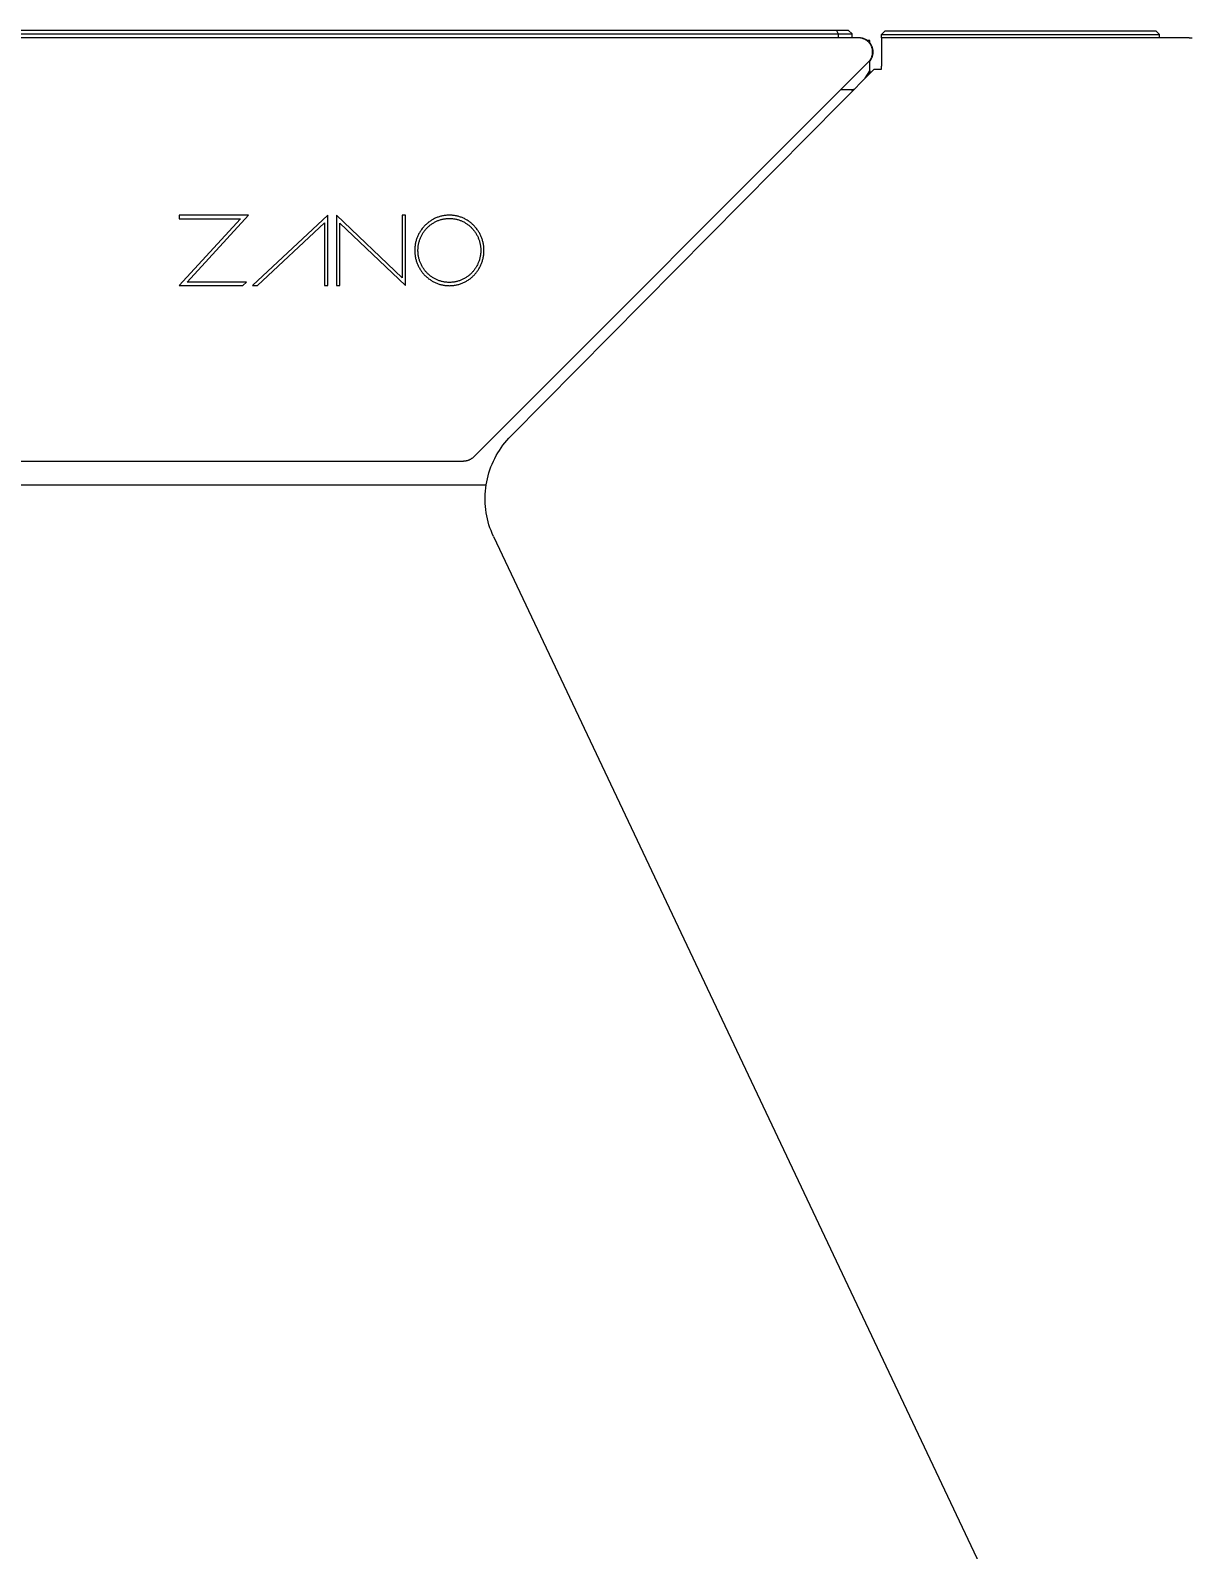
# Model space of a CAD drawing. Header units: inches. Extents: x -10 to 196, y -2 to 124.
# Drawn here: x 98.68 to 111.62, y 96.13 to 113.09 of the extents above; entities that cross this region are included whole.
import ezdxf

# ---------------------------------------------------------------- set-up
doc = ezdxf.new("R2010")
doc.units = ezdxf.units.IN
doc.layers.add('ZANO_R', color=7, linetype='Continuous', lineweight=0)
doc.layers.add('ZANO_W', color=1, linetype='Continuous', lineweight=0)
doc.styles.get("Standard").update_dxf_attribs({"font": 'arial.ttf'})
doc.dimstyles.new('amerykanie', dxfattribs={"dimtxt": 50, "dimasz": 50, "dimexe": 0.5, "dimexo": 0.5, "dimgap": 1, "dimtad": 1, "dimdec": 0, "dimzin": 0, "dimlunit": 5, "dimtxsty": 'Standard', "dimcen": 0.09, "dimclrd": 1, "dimclre": 1, "dimclrt": 1, "dimazin": 0, "dimtfac": 1, "dimtdec": 0, "dimtmove": 0, "dimatfit": 3, "dimfxl": 1, "dimtzin": 0, "dimarcsym": 1})

# ---------------------------------------------------------------- blocks, each defined once
blk = doc.blocks.new('*D387')
at = {"layer": 'ZANO_W', "color": 1, "lineweight": -2}
blk.add_arc((159.99, 95.288), 5.938, 93.9709, 170.339, dxfattribs=at)
at = {"layer": 'ZANO_W', "color": 1}
for points in [[(159.576, 101.045), (159.581, 101.378), (160.578, 101.196)], [(153.97, 96.299), (154.302, 96.27), (154.052, 95.288)]]:
    blk.add_solid(points, dxfattribs=at)
at = {"layer": 'ZANO_W', "color": 1, "insert": (155.105, 100.683), "char_height": 1.625, "attachment_point": 5, "rotation": 42.155}
blk.add_mtext("95%%d41'", dxfattribs=at)

msp = doc.modelspace()

# ---------------------------------------------------------------- linework, layer by layer
at = {"layer": 'ZANO_R'}
for p, q in [((107.67816, 113.08883), (9.98987, 113.08883)), ((107.67816, 113.08883), (107.69447, 113.04946)), ((107.81259, 113.08883), (107.67816, 113.08883)), ((107.85196, 113.04946), (107.81259, 113.08883)), ((107.92286, 113.00536), (9.85996, 113.00536)), ((9.97356, 113.04946), (107.69447, 113.04946)), ((107.69447, 113.04946), (107.85196, 113.04946)), ((107.69447, 113.04946), (107.69447, 113.00536)), ((107.85196, 113.00536), (107.85196, 113.04946)), ((107.92824, 113.00527), (107.92286, 113.00536)), ((107.93361, 113.00499), (107.92824, 113.00527)), ((107.9352, 113.00522), (107.92987, 113.00535)), ((107.93897, 113.00454), (107.93361, 113.00499)), ((107.94052, 113.0049), (107.9352, 113.00522)), ((107.9443, 113.00389), (107.93897, 113.00454)), ((107.94582, 113.0044), (107.94052, 113.0049)), ((107.94962, 113.00307), (107.9443, 113.00389)), ((107.9511, 113.00372), (107.94582, 113.0044)), ((107.9549, 113.00207), (107.94962, 113.00307)), ((107.95636, 113.00286), (107.9511, 113.00372)), ((107.96015, 113.00088), (107.9549, 113.00207)), ((107.96159, 113.00183), (107.95636, 113.00286)), ((107.96535, 112.99952), (107.96015, 113.00088)), ((107.96677, 113.00062), (107.96159, 113.00183)), ((107.9705, 112.99798), (107.96535, 112.99952)), ((107.97192, 112.99924), (107.96677, 113.00062)), ((107.9756, 112.99627), (107.9705, 112.99798)), ((107.97701, 112.99768), (107.97192, 112.99924)), ((107.98063, 112.99438), (107.9756, 112.99627)), ((107.98205, 112.99595), (107.97701, 112.99768)), ((107.9856, 112.99232), (107.98063, 112.99438)), ((107.98703, 112.99405), (107.98205, 112.99595)), ((107.9905, 112.9901), (107.9856, 112.99232)), ((107.99194, 112.99199), (107.98703, 112.99405)), ((107.99531, 112.9877), (107.9905, 112.9901)), ((107.99678, 112.98976), (107.99194, 112.99199)), ((108.00005, 112.98515), (107.99531, 112.9877)), ((108.00154, 112.98736), (107.99678, 112.98976)), ((108.00469, 112.98243), (108.00005, 112.98515)), ((108.00621, 112.98481), (108.00154, 112.98736)), ((108.00923, 112.97956), (108.00469, 112.98243)), ((108.0108, 112.9821), (108.00621, 112.98481)), ((108.01368, 112.97654), (108.00923, 112.97956)), ((108.01529, 112.97924), (108.0108, 112.9821)), ((108.01802, 112.97336), (108.01368, 112.97654)), ((108.04882, 112.97623), (108.01412, 112.97623)), ((108.01968, 112.97623), (108.01529, 112.97924)), ((108.02225, 112.97004), (108.01802, 112.97336)), ((108.02636, 112.96657), (108.02225, 112.97004)), ((108.03035, 112.96297), (108.02636, 112.96657)), ((108.03422, 112.95923), (108.03035, 112.96297)), ((108.03796, 112.95537), (108.03422, 112.95923)), ((108.04156, 112.95137), (108.03796, 112.95537)), ((108.04502, 112.94726), (108.04156, 112.95137)), ((108.04835, 112.94303), (108.04502, 112.94726)), ((108.05152, 112.93869), (108.04835, 112.94303)), ((108.04882, 112.94241), (108.04882, 112.97623)), ((108.05214, 112.94533), (108.04882, 112.9494)), ((108.05455, 112.93425), (108.05152, 112.93869)), ((108.05532, 112.94115), (108.05214, 112.94533)), ((108.05742, 112.9297), (108.05455, 112.93425)), ((108.05836, 112.93687), (108.05532, 112.94115)), ((108.06014, 112.92506), (108.05742, 112.9297)), ((108.06126, 112.93248), (108.05836, 112.93687)), ((108.06269, 112.92033), (108.06014, 112.92506)), ((108.064, 112.92801), (108.06126, 112.93248)), ((108.06508, 112.91551), (108.06269, 112.92033)), ((108.0666, 112.92344), (108.064, 112.92801)), ((108.06731, 112.91062), (108.06508, 112.91551)), ((108.06905, 112.91879), (108.0666, 112.92344)), ((108.07133, 112.91406), (108.06905, 112.91879)), ((108.18091, 113.04473), (108.22029, 113.0841)), ((108.18091, 113.04473), (108.37777, 113.04473)), ((108.18091, 113.00536), (108.18091, 113.04473)), ((108.18091, 113.00536), (108.18091, 112.69039)), ((111.52449, 113.00536), (108.18091, 113.00536)), ((108.22029, 113.0841), (108.37777, 113.0841)), ((108.37777, 113.0841), (110.8726, 113.0841)), ((108.37777, 113.04473), (110.8726, 113.04473)), ((110.8726, 113.0841), (111.02949, 113.0841)), ((110.8726, 113.04473), (111.06871, 113.04473)), ((111.02949, 113.0841), (111.24091, 113.0841)), ((111.06871, 113.04473), (111.28028, 113.04473)), ((111.28028, 113.04473), (111.24091, 113.0841)), ((111.28028, 113.00536), (111.28028, 113.04473)), ((111.61193, 113.00536), (111.52449, 113.00536)), ((111.61193, 113.00536), (111.64665, 113.00504)), ((108.04156, 112.74437), (108.04502, 112.74849)), ((108.04502, 112.74849), (108.04835, 112.75271)), ((108.04835, 112.75271), (108.05152, 112.75705)), ((108.04882, 112.63763), (108.04882, 112.75334)), ((108.04882, 112.74634), (108.05214, 112.75042)), ((108.05152, 112.75705), (108.05455, 112.7615)), ((108.05214, 112.75042), (108.05532, 112.7546)), ((108.05455, 112.7615), (108.05742, 112.76605)), ((108.05532, 112.7546), (108.05836, 112.75888)), ((108.05742, 112.76605), (108.06014, 112.77069)), ((108.05836, 112.75888), (108.06126, 112.76326)), ((108.06014, 112.77069), (108.06269, 112.77542)), ((108.06126, 112.76326), (108.064, 112.76774)), ((108.06269, 112.77542), (108.06508, 112.78024)), ((108.064, 112.76774), (108.0666, 112.77231)), ((108.06508, 112.78024), (108.06731, 112.78513)), ((108.0666, 112.77231), (108.06905, 112.77696)), ((108.06937, 112.90565), (108.06731, 112.91062)), ((108.06731, 112.78513), (108.06937, 112.7901)), ((108.06905, 112.77696), (108.07133, 112.78169)), ((108.07125, 112.90061), (108.06937, 112.90565)), ((108.06937, 112.7901), (108.07125, 112.79513)), ((108.07297, 112.89552), (108.07125, 112.90061)), ((108.07125, 112.79513), (108.07297, 112.80023)), ((108.07346, 112.90925), (108.07133, 112.91406)), ((108.07133, 112.78169), (108.07346, 112.78649)), ((108.07451, 112.89036), (108.07297, 112.89552)), ((108.07297, 112.80023), (108.07451, 112.80538)), ((108.07543, 112.90438), (108.07346, 112.90925)), ((108.07346, 112.78649), (108.07543, 112.79137)), ((108.07587, 112.88516), (108.07451, 112.89036)), ((108.07451, 112.80538), (108.07587, 112.81059)), ((108.07723, 112.89945), (108.07543, 112.90438)), ((108.07543, 112.79137), (108.07723, 112.7963)), ((108.07705, 112.87992), (108.07587, 112.88516)), ((108.07587, 112.81059), (108.07705, 112.81583)), ((108.07806, 112.87463), (108.07705, 112.87992)), ((108.07705, 112.81583), (108.07806, 112.82111)), ((108.07887, 112.89445), (108.07723, 112.89945)), ((108.07723, 112.7963), (108.07887, 112.80129)), ((108.07888, 112.86932), (108.07806, 112.87463)), ((108.07806, 112.82111), (108.07888, 112.82643)), ((108.08034, 112.88941), (108.07887, 112.89445)), ((108.07887, 112.80129), (108.08034, 112.80634)), ((108.07952, 112.86398), (108.07888, 112.86932)), ((108.07888, 112.82643), (108.07952, 112.83177)), ((108.07998, 112.85862), (108.07952, 112.86398)), ((108.07952, 112.83177), (108.07998, 112.83713)), ((108.08026, 112.85325), (108.07998, 112.85862)), ((108.07998, 112.83713), (108.08026, 112.8425)), ((108.08035, 112.84787), (108.08026, 112.85325)), ((108.08026, 112.8425), (108.08035, 112.84787)), ((108.08164, 112.88432), (108.08034, 112.88941)), ((108.08034, 112.80634), (108.08164, 112.81143)), ((108.08277, 112.87919), (108.08164, 112.88432)), ((108.08164, 112.81143), (108.08277, 112.81656)), ((108.08373, 112.87402), (108.08277, 112.87919)), ((108.08277, 112.81656), (108.08373, 112.82172)), ((108.08451, 112.86883), (108.08373, 112.87402)), ((108.08373, 112.82172), (108.08451, 112.82692)), ((108.08513, 112.86361), (108.08451, 112.86883)), ((108.08451, 112.82692), (108.08513, 112.83214)), ((108.08556, 112.85837), (108.08513, 112.86361)), ((108.08513, 112.83214), (108.08556, 112.83737)), ((108.08583, 112.85313), (108.08556, 112.85837)), ((108.08556, 112.83737), (108.08583, 112.84262)), ((108.08591, 112.84787), (108.08583, 112.85313)), ((108.08583, 112.84262), (108.08591, 112.84787)), ((108.03422, 112.73651), (103.62457, 108.32687)), ((108.09551, 112.65627), (104.04459, 108.56379)), ((107.99566, 112.55627), (108.02261, 112.59671)), ((108.02261, 112.59671), (108.04882, 112.63763)), ((108.03422, 112.73651), (108.03796, 112.74038)), ((108.03796, 112.74038), (108.04156, 112.74437)), ((108.04738, 112.61296), (108.04657, 112.60683)), ((108.04801, 112.61911), (108.04738, 112.61296)), ((108.04846, 112.62527), (108.04801, 112.61911)), ((108.04873, 112.63145), (108.04846, 112.62527)), ((108.04882, 112.63763), (108.04873, 112.63145)), ((108.09551, 112.65627), (108.18091, 112.65702)), ((108.18091, 112.65702), (108.18091, 112.69039)), ((107.86661, 112.42502), (107.72273, 112.42502)), ((107.83953, 112.42508), (107.84285, 112.42528)), ((107.84285, 112.42528), (107.84575, 112.42555)), ((107.84946, 112.42543), (107.84286, 112.42512)), ((107.84575, 112.42555), (107.84863, 112.42592)), ((107.84863, 112.42592), (107.8515, 112.42638)), ((107.85604, 112.42595), (107.84946, 112.42543)), ((107.8515, 112.42638), (107.85435, 112.42692)), ((107.85435, 112.42692), (107.85718, 112.42756)), ((107.86261, 112.42667), (107.85604, 112.42595)), ((107.85718, 112.42756), (107.86, 112.42829)), ((107.86, 112.42829), (107.86278, 112.42911)), ((107.86916, 112.42759), (107.86261, 112.42667)), ((107.86278, 112.42911), (107.86598, 112.43015)), ((107.86598, 112.43015), (107.86914, 112.43128)), ((107.86914, 112.43128), (107.87227, 112.43252)), ((107.87227, 112.43252), (107.87535, 112.43385)), ((107.99367, 112.55338), (107.99566, 112.55627)), ((100.34204, 111.02539), (100.34204, 110.98706)), ((101.11331, 111.02539), (100.34204, 111.02539)), ((101.02608, 110.98706), (100.34204, 110.24032)), ((100.34204, 110.98706), (101.02608, 110.98706)), ((100.42879, 110.2785), (101.11331, 111.02539)), ((101.99899, 111.02539), (101.15731, 110.24013)), ((101.21299, 110.24013), (101.96162, 110.93951)), ((101.96162, 110.93951), (101.96162, 110.24013)), ((101.99899, 110.24013), (101.99899, 111.02539)), ((102.09587, 111.0252), (102.09543, 110.24019)), ((102.82957, 110.32816), (102.09587, 111.0252)), ((102.13318, 110.24019), (102.13362, 110.93697)), ((102.13362, 110.93697), (102.86694, 110.24019)), ((102.86694, 111.02657), (102.82957, 111.0252)), ((102.82957, 111.0252), (102.82957, 110.32816)), ((102.86694, 110.24019), (102.86694, 111.02657)), ((103.05804, 110.88345), (103.05222, 110.87609)), ((103.06403, 110.89066), (103.05804, 110.88345)), ((103.07018, 110.89772), (103.06403, 110.89066)), ((103.0765, 110.90463), (103.07018, 110.89772)), ((103.08297, 110.91138), (103.0765, 110.90463)), ((103.0896, 110.91797), (103.08297, 110.91138)), ((103.09639, 110.9244), (103.0896, 110.91797)), ((103.10332, 110.93067), (103.09639, 110.9244)), ((103.1024, 110.87949), (103.10827, 110.88562)), ((103.1104, 110.93676), (103.10332, 110.93067)), ((103.10827, 110.88562), (103.11429, 110.8916)), ((103.11763, 110.94269), (103.1104, 110.93676)), ((103.11429, 110.8916), (103.12044, 110.89744)), ((103.125, 110.94844), (103.11763, 110.94269)), ((103.12044, 110.89744), (103.12674, 110.90312)), ((103.1325, 110.95401), (103.125, 110.94844)), ((103.12674, 110.90312), (103.13316, 110.90865)), ((103.14014, 110.9594), (103.1325, 110.95401)), ((103.13316, 110.90865), (103.13972, 110.91403)), ((103.13972, 110.91403), (103.1464, 110.91925)), ((103.14791, 110.96461), (103.14014, 110.9594)), ((103.1464, 110.91925), (103.15321, 110.92431)), ((103.15581, 110.96963), (103.14791, 110.96461)), ((103.15321, 110.92431), (103.16014, 110.9292)), ((103.16384, 110.97446), (103.15581, 110.96963)), ((103.16014, 110.9292), (103.1672, 110.93393)), ((103.17199, 110.9791), (103.16384, 110.97446)), ((103.1672, 110.93393), (103.17437, 110.93849)), ((103.18026, 110.98354), (103.17199, 110.9791)), ((103.17437, 110.93849), (103.18165, 110.94287)), ((103.18864, 110.98779), (103.18026, 110.98354)), ((103.18165, 110.94287), (103.18904, 110.94708)), ((103.19715, 110.99183), (103.18864, 110.98779)), ((103.18904, 110.94708), (103.19655, 110.95111)), ((103.19655, 110.95111), (103.20416, 110.95496)), ((103.20576, 110.99566), (103.19715, 110.99183)), ((103.20416, 110.95496), (103.21187, 110.95863)), ((103.21447, 110.99929), (103.20576, 110.99566)), ((103.21187, 110.95863), (103.21968, 110.96211)), ((103.2233, 111.0027), (103.21447, 110.99929)), ((103.21968, 110.96211), (103.22759, 110.9654)), ((103.23222, 111.0059), (103.2233, 111.0027)), ((103.22759, 110.9654), (103.2356, 110.9685)), ((103.24125, 111.00889), (103.23222, 111.0059)), ((103.2356, 110.9685), (103.2437, 110.97141)), ((103.25037, 111.01165), (103.24125, 111.00889)), ((103.2437, 110.97141), (103.25189, 110.97411)), ((103.25958, 111.01419), (103.25037, 111.01165)), ((103.25189, 110.97411), (103.26016, 110.97662)), ((103.26888, 111.0165), (103.25958, 111.01419)), ((103.26016, 110.97662), (103.26852, 110.97892)), ((103.26852, 110.97892), (103.27696, 110.98102)), ((103.27827, 111.01858), (103.26888, 111.0165)), ((103.27696, 110.98102), (103.28548, 110.98291)), ((103.28774, 111.02043), (103.27827, 111.01858)), ((103.28548, 110.98291), (103.29407, 110.98459)), ((103.29729, 111.02204), (103.28774, 111.02043)), ((103.29407, 110.98459), (103.30274, 110.98605)), ((103.30692, 111.02341), (103.29729, 111.02204)), ((103.30274, 110.98605), (103.31148, 110.9873)), ((103.31662, 111.02454), (103.30692, 111.02341)), ((103.31148, 110.9873), (103.32028, 110.98832)), ((103.3264, 111.02542), (103.31662, 111.02454)), ((103.32028, 110.98832), (103.32915, 110.98912)), ((103.33624, 111.02606), (103.3264, 111.02542)), ((103.32915, 110.98912), (103.33808, 110.9897)), ((103.34615, 111.02644), (103.33624, 111.02606)), ((103.33808, 110.9897), (103.34707, 110.99005)), ((103.35612, 111.02657), (103.34615, 111.02644)), ((103.34707, 110.99005), (103.35612, 110.99016)), ((103.36609, 111.02644), (103.35612, 111.02657)), ((103.35612, 110.99016), (103.36517, 110.99005)), ((103.36517, 110.99005), (103.37416, 110.9897)), ((103.37599, 111.02606), (103.36609, 111.02644)), ((103.37416, 110.9897), (103.38309, 110.98912)), ((103.38583, 111.02542), (103.37599, 111.02606)), ((103.38309, 110.98912), (103.39196, 110.98832)), ((103.39561, 111.02454), (103.38583, 111.02542)), ((103.39196, 110.98832), (103.40077, 110.9873)), ((103.40531, 111.02341), (103.39561, 111.02454)), ((103.40077, 110.9873), (103.40951, 110.98605)), ((103.41494, 111.02204), (103.40531, 111.02341)), ((103.40951, 110.98605), (103.41817, 110.98459)), ((103.42449, 111.02043), (103.41494, 111.02204)), ((103.41817, 110.98459), (103.42677, 110.98291)), ((103.43396, 111.01858), (103.42449, 111.02043)), ((103.42677, 110.98291), (103.43529, 110.98102)), ((103.44334, 111.0165), (103.43396, 111.01858)), ((103.43529, 110.98102), (103.44373, 110.97892)), ((103.45264, 111.01419), (103.44334, 111.0165)), ((103.44373, 110.97892), (103.45209, 110.97662)), ((103.45209, 110.97662), (103.46036, 110.97411)), ((103.46185, 111.01165), (103.45264, 111.01419)), ((103.46036, 110.97411), (103.46855, 110.97141)), ((103.47097, 111.00889), (103.46185, 111.01165)), ((103.46855, 110.97141), (103.47665, 110.9685)), ((103.47999, 111.0059), (103.47097, 111.00889)), ((103.47665, 110.9685), (103.48466, 110.9654)), ((103.48892, 111.0027), (103.47999, 111.0059)), ((103.48466, 110.9654), (103.49257, 110.96211)), ((103.49774, 110.99929), (103.48892, 111.0027)), ((103.49257, 110.96211), (103.50038, 110.95863)), ((103.50646, 110.99566), (103.49774, 110.99929)), ((103.50038, 110.95863), (103.50809, 110.95496)), ((103.51507, 110.99183), (103.50646, 110.99566)), ((103.50809, 110.95496), (103.5157, 110.95111)), ((103.52357, 110.98779), (103.51507, 110.99183)), ((103.5157, 110.95111), (103.52321, 110.94708)), ((103.52321, 110.94708), (103.5306, 110.94287)), ((103.53195, 110.98354), (103.52357, 110.98779)), ((103.5306, 110.94287), (103.53789, 110.93849)), ((103.54022, 110.9791), (103.53195, 110.98354)), ((103.53789, 110.93849), (103.54505, 110.93393)), ((103.54837, 110.97446), (103.54022, 110.9791)), ((103.54505, 110.93393), (103.55211, 110.9292)), ((103.5564, 110.96963), (103.54837, 110.97446)), ((103.55211, 110.9292), (103.55904, 110.92431)), ((103.5643, 110.96461), (103.5564, 110.96963)), ((103.55904, 110.92431), (103.56585, 110.91925)), ((103.57207, 110.9594), (103.5643, 110.96461)), ((103.56585, 110.91925), (103.57253, 110.91403)), ((103.57971, 110.95401), (103.57207, 110.9594)), ((103.57253, 110.91403), (103.57909, 110.90865)), ((103.57909, 110.90865), (103.58551, 110.90312)), ((103.58722, 110.94844), (103.57971, 110.95401)), ((103.58551, 110.90312), (103.59181, 110.89744)), ((103.59459, 110.94269), (103.58722, 110.94844)), ((103.59181, 110.89744), (103.59796, 110.8916)), ((103.60181, 110.93676), (103.59459, 110.94269)), ((103.59796, 110.8916), (103.60398, 110.88562)), ((103.60889, 110.93067), (103.60181, 110.93676)), ((103.60398, 110.88562), (103.60985, 110.87949)), ((103.61583, 110.9244), (103.60889, 110.93067)), ((103.62261, 110.91797), (103.61583, 110.9244)), ((103.62924, 110.91138), (103.62261, 110.91797)), ((103.63572, 110.90463), (103.62924, 110.91138)), ((103.64204, 110.89772), (103.63572, 110.90463)), ((103.64819, 110.89066), (103.64204, 110.89772)), ((103.65418, 110.88345), (103.64819, 110.89066)), ((103.66, 110.87609), (103.65418, 110.88345)), ((102.97768, 110.71255), (102.97587, 110.7029)), ((102.97973, 110.7221), (102.97768, 110.71255)), ((102.982, 110.73157), (102.97973, 110.7221)), ((102.98449, 110.74095), (102.982, 110.73157)), ((102.9872, 110.75024), (102.98449, 110.74095)), ((102.99013, 110.75942), (102.9872, 110.75024)), ((102.99328, 110.76851), (102.99013, 110.75942)), ((102.99663, 110.77749), (102.99328, 110.76851)), ((103.00019, 110.78637), (102.99663, 110.77749)), ((103.00396, 110.79514), (103.00019, 110.78637)), ((103.00793, 110.80379), (103.00396, 110.79514)), ((103.01209, 110.81233), (103.00793, 110.80379)), ((103.01646, 110.82075), (103.01209, 110.81233)), ((103.01274, 110.7052), (103.01459, 110.71387)), ((103.01459, 110.71387), (103.01665, 110.72246)), ((103.02101, 110.82905), (103.01646, 110.82075)), ((103.01665, 110.72246), (103.01891, 110.73097)), ((103.01891, 110.73097), (103.02137, 110.73939)), ((103.02576, 110.83722), (103.02101, 110.82905)), ((103.02137, 110.73939), (103.02403, 110.74773)), ((103.02403, 110.74773), (103.02688, 110.75597)), ((103.03069, 110.84526), (103.02576, 110.83722)), ((103.02688, 110.75597), (103.02993, 110.76413)), ((103.02993, 110.76413), (103.03316, 110.77218)), ((103.03581, 110.85317), (103.03069, 110.84526)), ((103.03316, 110.77218), (103.03658, 110.78013)), ((103.0411, 110.86095), (103.03581, 110.85317)), ((103.03658, 110.78013), (103.04018, 110.78799)), ((103.04018, 110.78799), (103.04396, 110.79573)), ((103.04657, 110.86859), (103.0411, 110.86095)), ((103.04396, 110.79573), (103.04792, 110.80337)), ((103.05222, 110.87609), (103.04657, 110.86859)), ((103.04792, 110.80337), (103.05205, 110.8109)), ((103.05205, 110.8109), (103.05636, 110.81832)), ((103.05636, 110.81832), (103.06083, 110.82562)), ((103.06083, 110.82562), (103.06547, 110.8328)), ((103.06547, 110.8328), (103.07028, 110.83986)), ((103.07028, 110.83986), (103.07525, 110.84679)), ((103.07525, 110.84679), (103.08037, 110.8536)), ((103.08037, 110.8536), (103.08565, 110.86027)), ((103.08565, 110.86027), (103.09108, 110.86682)), ((103.09108, 110.86682), (103.09667, 110.87322)), ((103.09667, 110.87322), (103.1024, 110.87949)), ((103.60985, 110.87949), (103.61558, 110.87322)), ((103.61558, 110.87322), (103.62116, 110.86682)), ((103.62116, 110.86682), (103.6266, 110.86027)), ((103.6266, 110.86027), (103.63188, 110.8536)), ((103.63188, 110.8536), (103.637, 110.84679)), ((103.637, 110.84679), (103.64197, 110.83986)), ((103.64197, 110.83986), (103.64677, 110.8328)), ((103.64677, 110.8328), (103.65141, 110.82562)), ((103.65141, 110.82562), (103.65589, 110.81832)), ((103.65589, 110.81832), (103.66019, 110.8109)), ((103.66565, 110.86859), (103.66, 110.87609)), ((103.66019, 110.8109), (103.66433, 110.80337)), ((103.66433, 110.80337), (103.66828, 110.79573)), ((103.67112, 110.86095), (103.66565, 110.86859)), ((103.66828, 110.79573), (103.67207, 110.78799)), ((103.67642, 110.85317), (103.67112, 110.86095)), ((103.67207, 110.78799), (103.67567, 110.78013)), ((103.67567, 110.78013), (103.67908, 110.77218)), ((103.68153, 110.84526), (103.67642, 110.85317)), ((103.67908, 110.77218), (103.68231, 110.76413)), ((103.68647, 110.83722), (103.68153, 110.84526)), ((103.68231, 110.76413), (103.68536, 110.75597)), ((103.68536, 110.75597), (103.68821, 110.74773)), ((103.69121, 110.82905), (103.68647, 110.83722)), ((103.68821, 110.74773), (103.69087, 110.73939)), ((103.69087, 110.73939), (103.69333, 110.73097)), ((103.69577, 110.82075), (103.69121, 110.82905)), ((103.69333, 110.73097), (103.69559, 110.72246)), ((103.69559, 110.72246), (103.69765, 110.71387)), ((103.70013, 110.81233), (103.69577, 110.82075)), ((103.69765, 110.71387), (103.6995, 110.7052)), ((103.7043, 110.80379), (103.70013, 110.81233)), ((103.70827, 110.79514), (103.7043, 110.80379)), ((103.71204, 110.78637), (103.70827, 110.79514)), ((103.7156, 110.77749), (103.71204, 110.78637)), ((103.71896, 110.76851), (103.7156, 110.77749)), ((103.7221, 110.75942), (103.71896, 110.76851)), ((103.72503, 110.75024), (103.7221, 110.75942)), ((103.72774, 110.74095), (103.72503, 110.75024)), ((103.73024, 110.73157), (103.72774, 110.74095)), ((103.73251, 110.7221), (103.73024, 110.73157)), ((103.73455, 110.71255), (103.73251, 110.7221)), ((103.73637, 110.7029), (103.73455, 110.71255)), ((102.96996, 110.64344), (102.96984, 110.63329)), ((102.96984, 110.63329), (102.96996, 110.62313)), ((102.97034, 110.65353), (102.96996, 110.64344)), ((102.96996, 110.62313), (102.97034, 110.61304)), ((102.97096, 110.66355), (102.97034, 110.65353)), ((102.97034, 110.61304), (102.97096, 110.60301)), ((102.97183, 110.6735), (102.97096, 110.66355)), ((102.97096, 110.60301), (102.97183, 110.59306)), ((102.97294, 110.68338), (102.97183, 110.6735)), ((102.97183, 110.59306), (102.97294, 110.58318)), ((102.97429, 110.69318), (102.97294, 110.68338)), ((102.97294, 110.58318), (102.97429, 110.57337)), ((102.97587, 110.7029), (102.97429, 110.69318)), ((102.97429, 110.57337), (102.97587, 110.56364)), ((102.97587, 110.56364), (102.97768, 110.55399)), ((102.97768, 110.55399), (102.97973, 110.54443)), ((102.97973, 110.54443), (102.982, 110.53496)), ((103.00562, 110.63329), (103.00573, 110.6425)), ((103.00573, 110.62407), (103.00562, 110.63329)), ((103.00573, 110.6425), (103.00607, 110.65165)), ((103.00607, 110.61492), (103.00573, 110.62407)), ((103.00607, 110.65165), (103.00664, 110.66074)), ((103.00664, 110.60582), (103.00607, 110.61492)), ((103.00664, 110.66074), (103.00743, 110.66977)), ((103.00743, 110.59678), (103.00664, 110.60582)), ((103.00743, 110.66977), (103.00843, 110.67873)), ((103.00843, 110.58782), (103.00743, 110.59678)), ((103.00843, 110.67873), (103.00965, 110.68763)), ((103.00965, 110.57892), (103.00843, 110.58782)), ((103.00965, 110.68763), (103.01109, 110.69645)), ((103.01109, 110.57009), (103.00965, 110.57892)), ((103.01109, 110.69645), (103.01274, 110.7052)), ((103.01274, 110.56134), (103.01109, 110.57009)), ((103.01459, 110.55266), (103.01274, 110.56134)), ((103.01665, 110.54407), (103.01459, 110.55266)), ((103.01891, 110.53555), (103.01665, 110.54407)), ((103.69558, 110.54407), (103.69332, 110.53555)), ((103.69764, 110.55266), (103.69558, 110.54407)), ((103.6995, 110.56134), (103.69764, 110.55266)), ((103.6995, 110.7052), (103.70115, 110.69645)), ((103.70114, 110.57009), (103.6995, 110.56134)), ((103.70258, 110.57892), (103.70114, 110.57009)), ((103.70115, 110.69645), (103.70258, 110.68763)), ((103.70258, 110.68763), (103.70381, 110.67873)), ((103.7038, 110.58782), (103.70258, 110.57892)), ((103.70481, 110.59678), (103.7038, 110.58782)), ((103.70381, 110.67873), (103.70481, 110.66977)), ((103.70481, 110.66977), (103.7056, 110.66074)), ((103.7056, 110.60582), (103.70481, 110.59678)), ((103.7056, 110.66074), (103.70617, 110.65165)), ((103.70617, 110.61492), (103.7056, 110.60582)), ((103.70617, 110.65165), (103.70651, 110.6425)), ((103.70651, 110.62407), (103.70617, 110.61492)), ((103.70651, 110.6425), (103.70662, 110.63329)), ((103.70662, 110.63329), (103.70651, 110.62407)), ((103.73024, 110.53496), (103.73251, 110.54443)), ((103.73251, 110.54443), (103.73455, 110.55399)), ((103.73455, 110.55399), (103.73637, 110.56364)), ((103.73795, 110.69318), (103.73637, 110.7029)), ((103.73637, 110.56364), (103.73795, 110.57337)), ((103.7393, 110.68338), (103.73795, 110.69318)), ((103.73795, 110.57337), (103.7393, 110.58318)), ((103.74041, 110.6735), (103.7393, 110.68338)), ((103.7393, 110.58318), (103.74041, 110.59306)), ((103.74127, 110.66355), (103.74041, 110.6735)), ((103.74041, 110.59306), (103.74127, 110.60301)), ((103.7419, 110.65353), (103.74127, 110.66355)), ((103.74127, 110.60301), (103.7419, 110.61304)), ((103.74227, 110.64344), (103.7419, 110.65353)), ((103.7419, 110.61304), (103.74227, 110.62313)), ((103.7424, 110.63329), (103.74227, 110.64344)), ((103.74227, 110.62313), (103.7424, 110.63329)), ((102.982, 110.53496), (102.98449, 110.52558)), ((102.98449, 110.52558), (102.9872, 110.51629)), ((102.9872, 110.51629), (102.99013, 110.5071)), ((102.99013, 110.5071), (102.99328, 110.49801)), ((102.99328, 110.49801), (102.99663, 110.48902)), ((102.99663, 110.48902), (103.00019, 110.48015)), ((103.00019, 110.48015), (103.00396, 110.47138)), ((103.00396, 110.47138), (103.00793, 110.46272)), ((103.00793, 110.46272), (103.01209, 110.45418)), ((103.01209, 110.45418), (103.01646, 110.44576)), ((103.01646, 110.44576), (103.02101, 110.43746)), ((103.02137, 110.52713), (103.01891, 110.53555)), ((103.02101, 110.43746), (103.02576, 110.42928)), ((103.02403, 110.51879), (103.02137, 110.52713)), ((103.02688, 110.51054), (103.02403, 110.51879)), ((103.02576, 110.42928), (103.03069, 110.42124)), ((103.02993, 110.50239), (103.02688, 110.51054)), ((103.03316, 110.49433), (103.02993, 110.50239)), ((103.03069, 110.42124), (103.03581, 110.41332)), ((103.03658, 110.48637), (103.03316, 110.49433)), ((103.03581, 110.41332), (103.0411, 110.40554)), ((103.04018, 110.47852), (103.03658, 110.48637)), ((103.04396, 110.47077), (103.04018, 110.47852)), ((103.0411, 110.40554), (103.04657, 110.3979)), ((103.04792, 110.46313), (103.04396, 110.47077)), ((103.04657, 110.3979), (103.05222, 110.3904)), ((103.05205, 110.45559), (103.04792, 110.46313)), ((103.05636, 110.44818), (103.05205, 110.45559)), ((103.05222, 110.3904), (103.05804, 110.38304)), ((103.06083, 110.44088), (103.05636, 110.44818)), ((103.05804, 110.38304), (103.06403, 110.37583)), ((103.06547, 110.4337), (103.06083, 110.44088)), ((103.06403, 110.37583), (103.07018, 110.36877)), ((103.07028, 110.42664), (103.06547, 110.4337)), ((103.07525, 110.4197), (103.07028, 110.42664)), ((103.08037, 110.41289), (103.07525, 110.4197)), ((103.08565, 110.40622), (103.08037, 110.41289)), ((103.09108, 110.39967), (103.08565, 110.40622)), ((103.09667, 110.39327), (103.09108, 110.39967)), ((103.1024, 110.387), (103.09667, 110.39327)), ((103.10827, 110.38087), (103.1024, 110.387)), ((103.11429, 110.37489), (103.10827, 110.38087)), ((103.12044, 110.36905), (103.11429, 110.37489)), ((103.59791, 110.37489), (103.59175, 110.36905)), ((103.60393, 110.38087), (103.59791, 110.37489)), ((103.60981, 110.387), (103.60393, 110.38087)), ((103.61554, 110.39327), (103.60981, 110.387)), ((103.62112, 110.39967), (103.61554, 110.39327)), ((103.62656, 110.40622), (103.62112, 110.39967)), ((103.63184, 110.41289), (103.62656, 110.40622)), ((103.63696, 110.4197), (103.63184, 110.41289)), ((103.64193, 110.42664), (103.63696, 110.4197)), ((103.64674, 110.4337), (103.64193, 110.42664)), ((103.64204, 110.36877), (103.64819, 110.37583)), ((103.65138, 110.44088), (103.64674, 110.4337)), ((103.64819, 110.37583), (103.65418, 110.38304)), ((103.65586, 110.44818), (103.65138, 110.44088)), ((103.65418, 110.38304), (103.66, 110.3904)), ((103.66017, 110.45559), (103.65586, 110.44818)), ((103.66, 110.3904), (103.66565, 110.3979)), ((103.6643, 110.46313), (103.66017, 110.45559)), ((103.66826, 110.47077), (103.6643, 110.46313)), ((103.66565, 110.3979), (103.67112, 110.40554)), ((103.67204, 110.47852), (103.66826, 110.47077)), ((103.67112, 110.40554), (103.67642, 110.41332)), ((103.67565, 110.48637), (103.67204, 110.47852)), ((103.67907, 110.49433), (103.67565, 110.48637)), ((103.67642, 110.41332), (103.68153, 110.42124)), ((103.6823, 110.50239), (103.67907, 110.49433)), ((103.68153, 110.42124), (103.68647, 110.42928)), ((103.68534, 110.51054), (103.6823, 110.50239)), ((103.6882, 110.51879), (103.68534, 110.51054)), ((103.68647, 110.42928), (103.69121, 110.43746)), ((103.69086, 110.52713), (103.6882, 110.51879)), ((103.69332, 110.53555), (103.69086, 110.52713)), ((103.69121, 110.43746), (103.69577, 110.44576)), ((103.69577, 110.44576), (103.70013, 110.45418)), ((103.70013, 110.45418), (103.7043, 110.46272)), ((103.7043, 110.46272), (103.70827, 110.47138)), ((103.70827, 110.47138), (103.71204, 110.48015)), ((103.71204, 110.48015), (103.7156, 110.48902)), ((103.7156, 110.48902), (103.71896, 110.49801)), ((103.71896, 110.49801), (103.7221, 110.5071)), ((103.7221, 110.5071), (103.72503, 110.51629)), ((103.72503, 110.51629), (103.72774, 110.52558)), ((103.72774, 110.52558), (103.73024, 110.53496)), ((100.34204, 110.24032), (101.04954, 110.24032)), ((101.09058, 110.2785), (100.42879, 110.2785)), ((101.04954, 110.24032), (101.09058, 110.2785)), ((101.15731, 110.24013), (101.21299, 110.24013)), ((101.96162, 110.24013), (101.99899, 110.24013)), ((102.09543, 110.24019), (102.13318, 110.24019)), ((103.07018, 110.36877), (103.0765, 110.36186)), ((103.0765, 110.36186), (103.08297, 110.35511)), ((103.08297, 110.35511), (103.0896, 110.34851)), ((103.0896, 110.34851), (103.09639, 110.34208)), ((103.09639, 110.34208), (103.10332, 110.33582)), ((103.10332, 110.33582), (103.1104, 110.32972)), ((103.1104, 110.32972), (103.11763, 110.32379)), ((103.11763, 110.32379), (103.125, 110.31804)), ((103.12674, 110.36337), (103.12044, 110.36905)), ((103.125, 110.31804), (103.1325, 110.31247)), ((103.13316, 110.35784), (103.12674, 110.36337)), ((103.1325, 110.31247), (103.14014, 110.30708)), ((103.13972, 110.35246), (103.13316, 110.35784)), ((103.1464, 110.34724), (103.13972, 110.35246)), ((103.14014, 110.30708), (103.14791, 110.30187)), ((103.15321, 110.34218), (103.1464, 110.34724)), ((103.14791, 110.30187), (103.15581, 110.29685)), ((103.16014, 110.33729), (103.15321, 110.34218)), ((103.15581, 110.29685), (103.16384, 110.29202)), ((103.1672, 110.33256), (103.16014, 110.33729)), ((103.16384, 110.29202), (103.17199, 110.28738)), ((103.17437, 110.32801), (103.1672, 110.33256)), ((103.17199, 110.28738), (103.18026, 110.28293)), ((103.18165, 110.32362), (103.17437, 110.32801)), ((103.18026, 110.28293), (103.18864, 110.27869)), ((103.18904, 110.31941), (103.18165, 110.32362)), ((103.18864, 110.27869), (103.19715, 110.27465)), ((103.19655, 110.31538), (103.18904, 110.31941)), ((103.20416, 110.31153), (103.19655, 110.31538)), ((103.19715, 110.27465), (103.20576, 110.27081)), ((103.21187, 110.30787), (103.20416, 110.31153)), ((103.20576, 110.27081), (103.21447, 110.26719)), ((103.21968, 110.30439), (103.21187, 110.30787)), ((103.21447, 110.26719), (103.2233, 110.26377)), ((103.22759, 110.30109), (103.21968, 110.30439)), ((103.2233, 110.26377), (103.23222, 110.26057)), ((103.2356, 110.298), (103.22759, 110.30109)), ((103.23222, 110.26057), (103.24125, 110.25759)), ((103.2437, 110.29509), (103.2356, 110.298)), ((103.24125, 110.25759), (103.25037, 110.25483)), ((103.25189, 110.29239), (103.2437, 110.29509)), ((103.25037, 110.25483), (103.25958, 110.25229)), ((103.26016, 110.28988), (103.25189, 110.29239)), ((103.25958, 110.25229), (103.26888, 110.24998)), ((103.26852, 110.28758), (103.26016, 110.28988)), ((103.27696, 110.28548), (103.26852, 110.28758)), ((103.26888, 110.24998), (103.27827, 110.2479)), ((103.28548, 110.28359), (103.27696, 110.28548)), ((103.27827, 110.2479), (103.28774, 110.24605)), ((103.29407, 110.28192), (103.28548, 110.28359)), ((103.28774, 110.24605), (103.29729, 110.24444)), ((103.30274, 110.28045), (103.29407, 110.28192)), ((103.29729, 110.24444), (103.30692, 110.24307)), ((103.31148, 110.27921), (103.30274, 110.28045)), ((103.30692, 110.24307), (103.31662, 110.24194)), ((103.32028, 110.27818), (103.31148, 110.27921)), ((103.31662, 110.24194), (103.3264, 110.24105)), ((103.32915, 110.27738), (103.32028, 110.27818)), ((103.3264, 110.24105), (103.33624, 110.24042)), ((103.33808, 110.27681), (103.32915, 110.27738)), ((103.33624, 110.24042), (103.34615, 110.24004)), ((103.34707, 110.27646), (103.33808, 110.27681)), ((103.34615, 110.24004), (103.35612, 110.23991)), ((103.35612, 110.27634), (103.34707, 110.27646)), ((103.36516, 110.27646), (103.35612, 110.27634)), ((103.35612, 110.23991), (103.36609, 110.24004)), ((103.37415, 110.27681), (103.36516, 110.27646)), ((103.36609, 110.24004), (103.37599, 110.24042)), ((103.38308, 110.27738), (103.37415, 110.27681)), ((103.37599, 110.24042), (103.38583, 110.24105)), ((103.39194, 110.27818), (103.38308, 110.27738)), ((103.38583, 110.24105), (103.39561, 110.24194)), ((103.40074, 110.27921), (103.39194, 110.27818)), ((103.39561, 110.24194), (103.40531, 110.24307)), ((103.40948, 110.28045), (103.40074, 110.27921)), ((103.40531, 110.24307), (103.41494, 110.24444)), ((103.41814, 110.28192), (103.40948, 110.28045)), ((103.41494, 110.24444), (103.42449, 110.24605)), ((103.42673, 110.28359), (103.41814, 110.28192)), ((103.42449, 110.24605), (103.43396, 110.2479)), ((103.43525, 110.28548), (103.42673, 110.28359)), ((103.43396, 110.2479), (103.44334, 110.24998)), ((103.44369, 110.28758), (103.43525, 110.28548)), ((103.44334, 110.24998), (103.45264, 110.25229)), ((103.45204, 110.28988), (103.44369, 110.28758)), ((103.46032, 110.29239), (103.45204, 110.28988)), ((103.45264, 110.25229), (103.46185, 110.25483)), ((103.4685, 110.29509), (103.46032, 110.29239)), ((103.46185, 110.25483), (103.47097, 110.25759)), ((103.4766, 110.298), (103.4685, 110.29509)), ((103.47097, 110.25759), (103.47999, 110.26057)), ((103.4846, 110.30109), (103.4766, 110.298)), ((103.47999, 110.26057), (103.48892, 110.26377)), ((103.49251, 110.30439), (103.4846, 110.30109)), ((103.48892, 110.26377), (103.49774, 110.26719)), ((103.50033, 110.30787), (103.49251, 110.30439)), ((103.49774, 110.26719), (103.50646, 110.27081)), ((103.50804, 110.31153), (103.50033, 110.30787)), ((103.50646, 110.27081), (103.51507, 110.27465)), ((103.51565, 110.31538), (103.50804, 110.31153)), ((103.51507, 110.27465), (103.52357, 110.27869)), ((103.52315, 110.31941), (103.51565, 110.31538)), ((103.53055, 110.32362), (103.52315, 110.31941)), ((103.52357, 110.27869), (103.53195, 110.28293)), ((103.53783, 110.32801), (103.53055, 110.32362)), ((103.53195, 110.28293), (103.54022, 110.28738)), ((103.545, 110.33256), (103.53783, 110.32801)), ((103.54022, 110.28738), (103.54837, 110.29202)), ((103.55205, 110.33729), (103.545, 110.33256)), ((103.54837, 110.29202), (103.5564, 110.29685)), ((103.55898, 110.34218), (103.55205, 110.33729)), ((103.5564, 110.29685), (103.5643, 110.30187)), ((103.56579, 110.34724), (103.55898, 110.34218)), ((103.5643, 110.30187), (103.57207, 110.30708)), ((103.57248, 110.35246), (103.56579, 110.34724)), ((103.57207, 110.30708), (103.57971, 110.31247)), ((103.57903, 110.35784), (103.57248, 110.35246)), ((103.58546, 110.36337), (103.57903, 110.35784)), ((103.57971, 110.31247), (103.58722, 110.31804)), ((103.59175, 110.36905), (103.58546, 110.36337)), ((103.58722, 110.31804), (103.59459, 110.32379)), ((103.59459, 110.32379), (103.60181, 110.32972)), ((103.60181, 110.32972), (103.60889, 110.33582)), ((103.60889, 110.33582), (103.61583, 110.34208)), ((103.61583, 110.34208), (103.62261, 110.34851)), ((103.62261, 110.34851), (103.62924, 110.35511)), ((103.62924, 110.35511), (103.63572, 110.36186)), ((103.63572, 110.36186), (103.64204, 110.36877)), ((103.97527, 108.48645), (103.99747, 108.51303)), ((103.99747, 108.51303), (104.02059, 108.53882)), ((104.02059, 108.53882), (104.04459, 108.56379)), ((103.86263, 108.31227), (103.87883, 108.34287)), ((103.87883, 108.34287), (103.8961, 108.3729)), ((103.8961, 108.3729), (103.91439, 108.4023)), ((103.91439, 108.4023), (103.9337, 108.43105)), ((103.9337, 108.43105), (103.954, 108.45912)), ((103.954, 108.45912), (103.97527, 108.48645)), ((14.2696, 108.28074), (103.51321, 108.28074)), ((103.51859, 108.28083), (103.51321, 108.28074)), ((103.52396, 108.28111), (103.51859, 108.28083)), ((103.52932, 108.28157), (103.52396, 108.28111)), ((103.53466, 108.28221), (103.52932, 108.28157)), ((103.53997, 108.28303), (103.53466, 108.28221)), ((103.54526, 108.28403), (103.53997, 108.28303)), ((103.5505, 108.28522), (103.54526, 108.28403)), ((103.5557, 108.28658), (103.5505, 108.28522)), ((103.56086, 108.28812), (103.5557, 108.28658)), ((103.56595, 108.28983), (103.56086, 108.28812)), ((103.57099, 108.29172), (103.56595, 108.28983)), ((103.57596, 108.29378), (103.57099, 108.29172)), ((103.58085, 108.296), (103.57596, 108.29378)), ((103.58567, 108.2984), (103.58085, 108.296)), ((103.5904, 108.30095), (103.58567, 108.2984)), ((103.59504, 108.30367), (103.5904, 108.30095)), ((103.59959, 108.30654), (103.59504, 108.30367)), ((103.60403, 108.30957), (103.59959, 108.30654)), ((103.60837, 108.31274), (103.60403, 108.30957)), ((103.6126, 108.31606), (103.60837, 108.31274)), ((103.61671, 108.31953), (103.6126, 108.31606)), ((103.62071, 108.32313), (103.61671, 108.31953)), ((103.62457, 108.32687), (103.62071, 108.32313)), ((103.79808, 108.15181), (103.80874, 108.18476)), ((103.80874, 108.18476), (103.82053, 108.21732)), ((103.82053, 108.21732), (103.83346, 108.24945)), ((103.83346, 108.24945), (103.8475, 108.28111)), ((103.8475, 108.28111), (103.86263, 108.31227)), ((103.76681, 108.01537), (14.00793, 108.01537)), ((103.7623, 107.98259), (103.76709, 108.01689)), ((103.76709, 108.01689), (103.77307, 108.051)), ((103.77307, 108.051), (103.78023, 108.08489)), ((103.78023, 108.08489), (103.78857, 108.1185)), ((103.78857, 108.1185), (103.79808, 108.15181)), ((103.75514, 107.87898), (103.75632, 107.91359)), ((103.75516, 107.84435), (103.75514, 107.87898)), ((103.75638, 107.80973), (103.75516, 107.84435)), ((103.75632, 107.91359), (103.75871, 107.94814)), ((103.75871, 107.94814), (103.7623, 107.98259)), ((103.75882, 107.77519), (103.75638, 107.80973)), ((103.76245, 107.74074), (103.75882, 107.77519)), ((103.76728, 107.70645), (103.76245, 107.74074)), ((103.7733, 107.67234), (103.76728, 107.70645)), ((103.78051, 107.63847), (103.7733, 107.67234)), ((103.78889, 107.60486), (103.78051, 107.63847)), ((103.79843, 107.57157), (103.78889, 107.60486)), ((103.80913, 107.53863), (103.79843, 107.57157)), ((103.82097, 107.50608), (103.80913, 107.53863)), ((103.83393, 107.47397), (103.82097, 107.50608)), ((103.84801, 107.44233), (103.83393, 107.47397)), ((103.84801, 107.44233), (109.56776, 95.35352))]:
    msp.add_line(p, q, dxfattribs=at)

# ---------------------------------------------------------------- dimensions: what is measured, and where the dimension line sits
at = {"layer": 'ZANO_W'}
dim = msp.add_angular_dim_2l(base=(157.36756, 100.61533), line1=((2.04347, 95.28803), (194.03215, 95.28803)), line2=((159.99227, 95.31398), (161.71743, 112.62819)), dimstyle='amerykanie', override={"dimtxt": 1.625, "dimasz": 1, "dimgap": 0.5, "dimdec": 4, "dimaunit": 1, "dimadec": 1, "dimtdec": 4, "dimtmove": 1, "dimfrac": 2}, dxfattribs=at)
dim.commit()
dim.dimension.update_dxf_attribs({"geometry": '*D387', "text_midpoint": (155.10523, 100.68335)})

doc.saveas('drawing.dxf')
